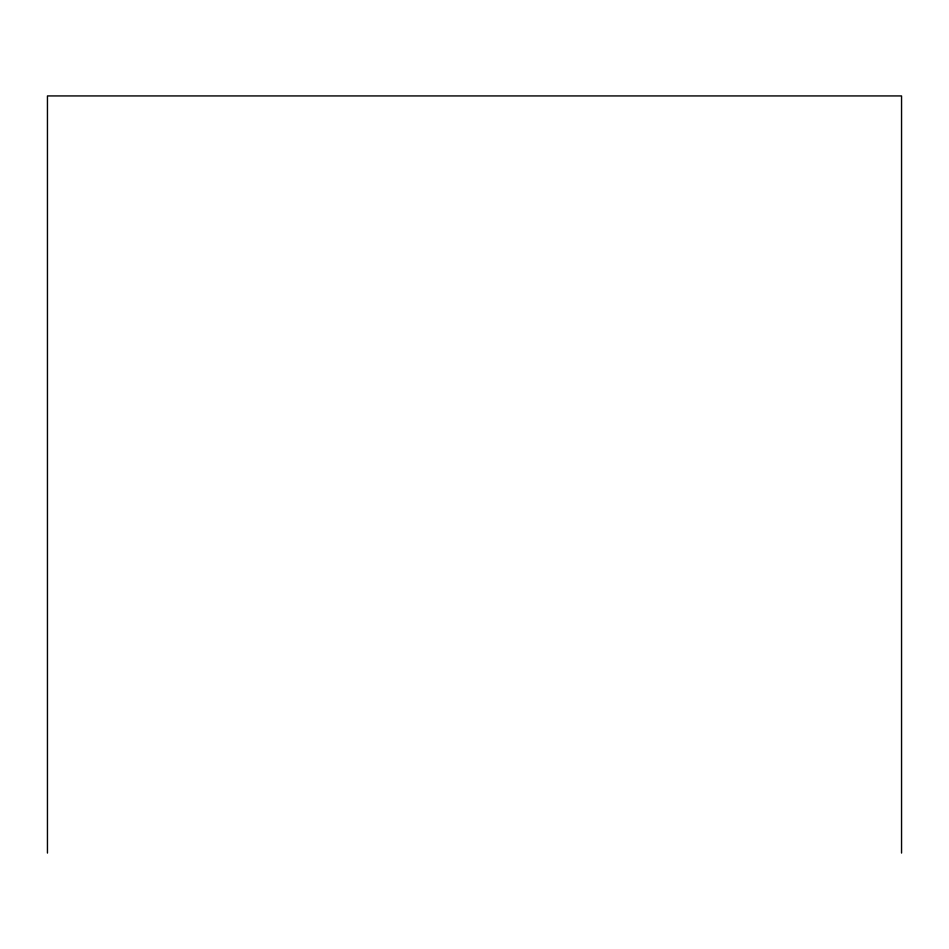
<?xml version="1.0" encoding="UTF-8"?>
<svg xmlns="http://www.w3.org/2000/svg" width="949" height="949" viewBox="0 0 949 949"><rect width="100%" height="100%" fill="white"/><g stroke="black" fill="none" stroke-linecap="round" stroke-linejoin="round"><path stroke-width="1.42" d="M901.55 853.068L901.55 95.932L47.45 95.932L47.45 853.068"/></g></svg>
